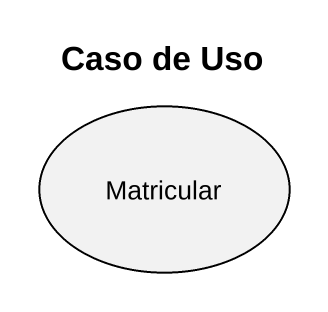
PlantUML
@startuml
title Caso de Uso
usecase Matricular
@enduml
